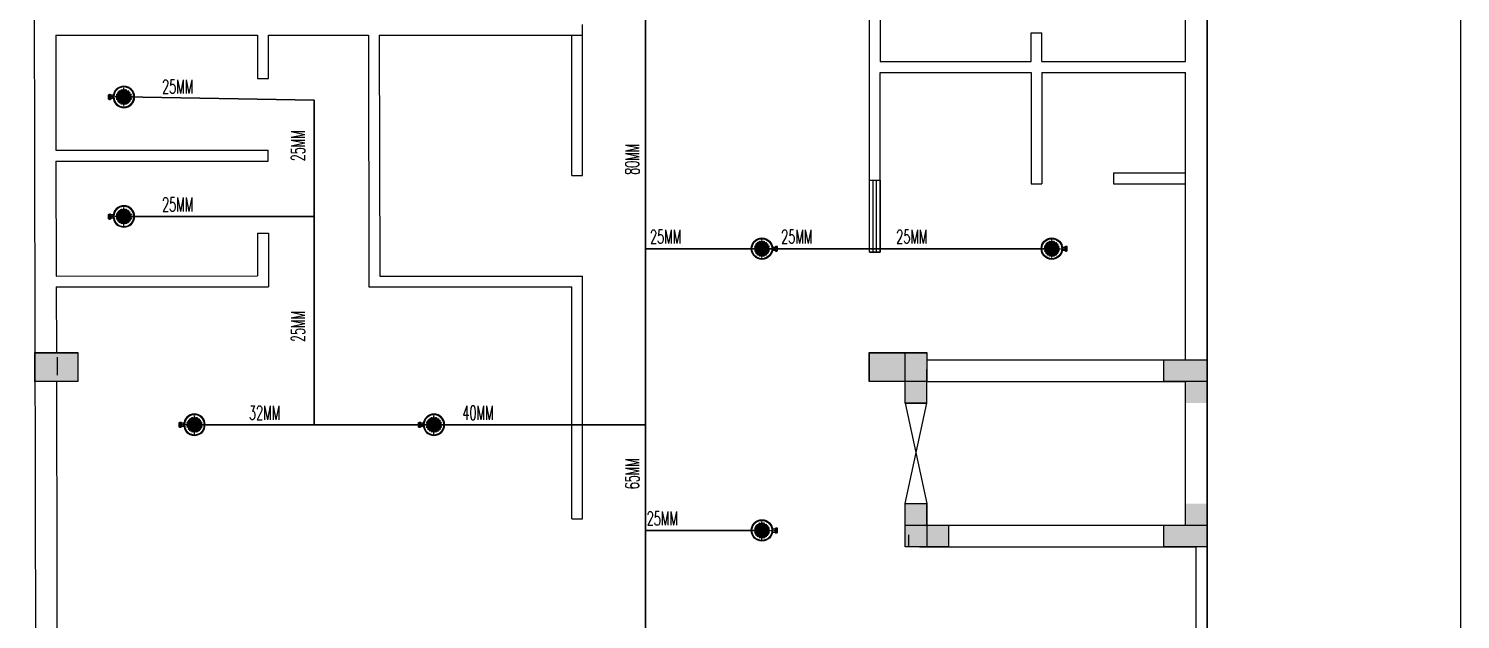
# Model space of a CAD drawing. Header units: inches. Extents: x 1162 to 4924, y 863 to 3182.
# Drawn here: x 2823 to 3421, y 1774 to 2021 of the extents above; entities that cross this region are included whole.
import ezdxf

# ---------------------------------------------------------------- set-up
doc = ezdxf.new("R2010")
doc.units = ezdxf.units.IN
doc.header["$MEASUREMENT"] = 0
doc.linetypes.add('CENTER', pattern=[2, 1.25, -0.25, 0.25, -0.25])
for name, color, linetype in [('6', 7, 'Continuous'), ('DIM', 5, 'Continuous'), ('FATTN', 241, 'Continuous'), ('FITTING-FF-VISION', 1, 'Continuous'), ('SPR-3', 2, 'Continuous')]:
    doc.layers.add(name, color=color, linetype=linetype)
doc.layers.add('FIRE PIPE 100 MM', color=10, linetype='Continuous', lineweight=30)
doc.styles.add('TXT2', font='romans.shx', dxfattribs={"width": 0.75, "height": 200})

# ---------------------------------------------------------------- blocks, each defined once
blk = doc.blocks.new('GR')
at = {"lineweight": -2, "ltscale": 0.5}
h = blk.add_hatch(color=6, dxfattribs=at)
h.dxf.hatch_style = 1
h.paths.add_polyline_path([(-1050867.19, -333559.29), (-1050849.19, -333559.29), (-1050849.19, -333571.29), (-1050867.19, -333571.29)])
h = blk.add_hatch(color=6, dxfattribs=at)
h.dxf.hatch_style = 1
h.paths.add_polyline_path([(-1050494.78, -333571.29), (-1050494.78, -333559.29), (-1050518.78, -333559.29), (-1050518.78, -333571.29)])
h = blk.add_hatch(color=256, dxfattribs=at)
h.dxf.hatch_style = 1
h.paths.add_polyline_path([(-1050494.78, -333562.29), (-1050503.78, -333562.29), (-1050503.78, -333580.29), (-1050494.78, -333580.29)])
h = blk.add_hatch(color=256, dxfattribs=at)
h.dxf.hatch_style = 1
h.paths.add_polyline_path([(-1050395.77, -333562.29), (-1050395.77, -333571.29), (-1050377.77, -333571.29), (-1050377.77, -333562.29)])
h = blk.add_hatch(color=256, dxfattribs=at)
h.dxf.hatch_style = 1
h.paths.add_polyline_path([(-1050386.77, -333580.29), (-1050377.77, -333580.29), (-1050377.77, -333562.29), (-1050386.77, -333562.29)])
h = blk.add_hatch(color=256, dxfattribs=at)
h.dxf.hatch_style = 1
h.paths.add_polyline_path([(-1050494.77, -333622.29), (-1050503.77, -333622.29), (-1050503.77, -333640.29), (-1050494.77, -333640.29)])
h = blk.add_hatch(color=256, dxfattribs=at)
h.dxf.hatch_style = 1
h.paths.add_polyline_path([(-1050377.77, -333622.29), (-1050386.77, -333622.29), (-1050386.77, -333640.29), (-1050377.77, -333640.29)])
h = blk.add_hatch(color=256, dxfattribs=at)
h.dxf.hatch_style = 1
h.paths.add_polyline_path([(-1050485.77, -333640.29), (-1050485.77, -333631.29), (-1050503.77, -333631.29), (-1050503.77, -333640.29)])
h = blk.add_hatch(color=256, dxfattribs=at)
h.dxf.hatch_style = 1
h.paths.add_polyline_path([(-1050377.77, -333640.29), (-1050377.77, -333631.29), (-1050395.77, -333631.29), (-1050395.77, -333640.29)])
for p, q in [((-1050857.9, -333561.19, -0.03), (-1050857.89, -333568.69, -0.03)), ((-1050494.77, -333580.29, -0.01), (-1050494.77, -333566.29, -0.01)), ((-1050503.77, -333580.29, -0.01), (-1050494.77, -333580.29, -0.01)), ((-1050503.77, -333630.79, -0.01), (-1050503.77, -333622.29, -0.01)), ((-1050503.77, -333622.29, -0.01), (-1050494.77, -333622.29, -0.01)), ((-1050494.77, -333631.29, -0.01), (-1050494.77, -333622.29, -0.01)), ((-1050502.28, -333640.29, -0.01), (-1050502.28, -333635.29, -0.01)), ((-1050497.78, -333640.29, -0.01), (-1050497.78, -333640.29, -0.01))]:
    blk.add_line(p, q, dxfattribs=at)
at = {"color": 6, "lineweight": -2, "ltscale": 0.5, "elevation": -0.01}
for points in [[(-1050867.19, -333559.29), (-1050849.19, -333559.29), (-1050849.19, -333571.29), (-1050867.19, -333571.29)], [(-1050494.78, -333559.29), (-1050494.78, -333571.29), (-1050518.78, -333571.29), (-1050518.78, -333559.29)]]:
    blk.add_lwpolyline(points, close=True, dxfattribs=at)
at = {"lineweight": -2, "ltscale": 0.5, "elevation": -0.01}
for points in [[(-1050377.77, -333562.29), (-1050377.77, -333571.29), (-1050395.77, -333571.29), (-1050395.77, -333562.29), (-1050377.77, -333562.29)], [(-1050494.77, -333640.29), (-1050503.77, -333640.29), (-1050503.77, -333622.29), (-1050494.77, -333622.29), (-1050494.77, -333640.29)], [(-1050503.77, -333640.29), (-1050503.77, -333631.29), (-1050485.77, -333631.29), (-1050485.77, -333640.29), (-1050503.77, -333640.29)], [(-1050395.77, -333640.29), (-1050395.77, -333631.29), (-1050377.77, -333631.29), (-1050377.77, -333640.29), (-1050395.77, -333640.29)]]:
    blk.add_lwpolyline(points, close=True, dxfattribs=at)
blk = doc.blocks.new('WEWEQEWEE')
at = {"layer": 'FATTN', "color": 1}
for p, q in [((-232117, 57486, 0), (-232120, 57480, 0)), ((-232120, 57475, 0), (-232120, 57480, 0)), ((-232120, 57480, 0), (-232110, 57480, 0)), ((-232120, 57475, 0), (-232120, 57470, 0)), ((-232117, 57464, 0), (-232120, 57470, 0)), ((-232110, 57470, 0), (-232120, 57470, 0)), ((-232076, 57486, 0), (-232117, 57486, 0)), ((-232117, 57464, 0), (-232076, 57464, 0)), ((-232110, 57486, 0), (-232110, 57464, 0)), ((-232110, 57483, 0), (-232105, 57483, 0)), ((-232110, 57467, 0), (-232105, 57467, 0)), ((-232105, 57486, 0), (-232105, 57464, 0)), ((-232088, 57486, 0), (-232088, 57464, 0)), ((-232083, 57483, 0), (-232088, 57483, 0)), ((-232083, 57467, 0), (-232088, 57467, 0)), ((-232083, 57486, 0), (-232083, 57464, 0)), ((-232074, 57480, 0), (-232083, 57480, 0)), ((-232083, 57470, 0), (-232074, 57470, 0)), ((-232076, 57486, 0), (-232074, 57480, 0)), ((-232076, 57464, 0), (-232074, 57470, 0)), ((-232074, 57475, 0), (-232074, 57480, 0)), ((-232074, 57475, 0), (-232074, 57470, 0))]:
    blk.add_line(p, q, dxfattribs=at)
at = {"layer": 'FATTN', "color": 8, "linetype": 'CENTER'}
for p, q in [((-232111, 57480, 0), (-232111, 57480, 0)), ((-232111, 57470, 0), (-232111, 57480, 0)), ((-232111, 57470, 0), (-232111, 57470, 0)), ((-232110, 57478, 0), (-232110, 57472, 0)), ((-232105, 57477, 0), (-232088, 57477, 0)), ((-232105, 57477, 0), (-232088, 57477, 0)), ((-232105, 57473, 0), (-232088, 57473, 0)), ((-232105, 57473, 0), (-232088, 57473, 0)), ((-232093, 57473, 0), (-232093, 57477, 0)), ((-232093, 57475, 0), (-232092, 57477, 0)), ((-232092, 57473, 0), (-232091, 57477, 0)), ((-232091, 57473, 0), (-232090, 57477, 0)), ((-232090, 57473, 0), (-232089, 57477, 0)), ((-232089, 57473, 0), (-232088, 57475, 0)), ((-232080, 57479, 0), (-232083, 57479, 0)), ((-232083, 57478, 0), (-232083, 57477, 0)), ((-232083, 57477, 0), (-232083, 57473, 0)), ((-232080, 57477, 0), (-232083, 57477, 0)), ((-232080, 57473, 0), (-232083, 57473, 0)), ((-232083, 57473, 0), (-232083, 57472, 0)), ((-232083, 57471, 0), (-232080, 57471, 0)), ((-232080, 57472, 0), (-232080, 57478, 0)), ((-232080, 57473, 0), (-232079, 57477, 0)), ((-232080, 57477, 0), (-232076, 57477, 0)), ((-232080, 57477, 0), (-232075, 57477, 0)), ((-232080, 57473, 0), (-232075, 57473, 0)), ((-232080, 57473, 0), (-232076, 57473, 0)), ((-232079, 57473, 0), (-232078, 57477, 0)), ((-232077, 57473, 0), (-232077, 57477, 0)), ((-232076, 57477, 0), (-232076, 57473, 0)), ((-232075, 57477, 0), (-232076, 57477, 0)), ((-232076, 57473, 0), (-232076, 57475, 0)), ((-232076, 57473, 0), (-232075, 57473, 0)), ((-232075, 57473, 0), (-232075, 57477, 0))]:
    blk.add_line(p, q, dxfattribs=at)
for centre, radius, start, end in [((-232106, 57475, 0), 7.42, 141.555, 218.4448), ((-232110, 57478, 0), 0.192, 179.9999, 269.9999), ((-232110, 57472, 0), 0.192, 89.9999, 179.9999), ((-232105, 57477, 0), 0.942, 359.9999, 89.9999), ((-232105, 57473, 0), 0.942, 269.9999, 359.9999), ((-232088, 57477, 0), 0.942, 89.9999, 179.9999), ((-232088, 57473, 0), 0.942, 179.9999, 269.9999), ((-232082, 57478, 0), 1.37, 138.7698, 221.2301), ((-232075, 57475, 0), 7.71, 162.9384, 197.0615), ((-232082, 57472, 0), 1.37, 138.7698, 221.2301), ((-232081, 57478, 0), 1.37, 318.7698, 41.2301), ((-232087, 57475, 0), 7.71, 342.9384, 17.0615), ((-232081, 57472, 0), 1.37, 318.7698, 41.2301)]:
    blk.add_arc(centre, radius, start, end, dxfattribs=at)
blk = doc.blocks.new('rerrtrrttrrrte')
at = {"layer": 'FITTING-FF-VISION', "ltscale": 5}
h = blk.add_hatch(color=2, dxfattribs=at)
edge = h.paths.add_edge_path()
edge.add_line((-57394, 147360), (-57375, 147365))
edge.add_ellipse((-57444, 147348), major_axis=(-50.2, 50.2), ratio=1, start_angle=238.3066, end_angle=247.6934)
edge.add_line((-57379, 147376), (-57397, 147368))
edge.add_ellipse((-57444, 147348), major_axis=(-36.3, 36.3), ratio=1, start_angle=247.6934, end_angle=256.3066)
edge.add_line((-57400, 147375), (-57383, 147385))
edge.add_ellipse((-57444, 147348), major_axis=(-50.2, 50.2), ratio=1, start_angle=256.3066, end_angle=265.6934)
edge.add_line((-57390, 147395), (-57405, 147382))
edge.add_ellipse((-57444, 147348), major_axis=(-36.3, 36.3), ratio=1, start_angle=265.6934, end_angle=274.3066)
edge.add_line((-57411, 147387), (-57398, 147402))
edge.add_ellipse((-57444, 147348), major_axis=(50.2, 50.2), ratio=1, start_angle=4.3066, end_angle=13.6934)
edge.add_line((-57407, 147409), (-57417, 147392))
edge.add_ellipse((-57444, 147348), major_axis=(36.3, 36.3), ratio=1, start_angle=13.6934, end_angle=22.3066)
edge.add_line((-57424, 147396), (-57417, 147414))
edge.add_ellipse((-57444, 147348), major_axis=(-50.2, 50.2), ratio=1, start_angle=-67.6934, end_angle=-58.3066)
edge.add_line((-57428, 147417), (-57432, 147398))
edge.add_ellipse((-57444, 147348), major_axis=(36.3, 36.3), ratio=1, start_angle=31.6934, end_angle=40.3066)
edge.add_line((-57440, 147400), (-57438, 147419))
edge.add_ellipse((-57444, 147348), major_axis=(50.2, 50.2), ratio=1, start_angle=40.3066, end_angle=49.6934)
edge.add_line((-57450, 147419), (-57448, 147400))
edge.add_ellipse((-57444, 147348), major_axis=(-36.3, 36.3), ratio=1, start_angle=-40.3066, end_angle=-31.6934)
edge.add_line((-57456, 147398), (-57460, 147417))
edge.add_ellipse((-57444, 147348), major_axis=(50.2, 50.2), ratio=1, start_angle=58.3066, end_angle=67.6934)
edge.add_line((-57472, 147414), (-57464, 147396))
edge.add_ellipse((-57444, 147348), major_axis=(-36.3, 36.3), ratio=1, start_angle=-22.3066, end_angle=-13.6934)
edge.add_line((-57471, 147392), (-57481, 147409))
edge.add_ellipse((-57444, 147348), major_axis=(-50.2, 50.2), ratio=1, start_angle=-13.6934, end_angle=-4.3066)
edge.add_line((-57490, 147402), (-57478, 147387))
edge.add_ellipse((-57444, 147348), major_axis=(-36.3, 36.3), ratio=1, start_angle=-4.3066, end_angle=4.3066)
edge.add_line((-57483, 147382), (-57498, 147395))
edge.add_ellipse((-57444, 147348), major_axis=(-50.2, 50.2), ratio=1, start_angle=4.3066, end_angle=13.6934)
edge.add_line((-57505, 147385), (-57488, 147375))
edge.add_ellipse((-57444, 147348), major_axis=(-36.3, 36.3), ratio=1, start_angle=13.6934, end_angle=22.3066)
edge.add_line((-57491, 147368), (-57510, 147376))
edge.add_ellipse((-57444, 147348), major_axis=(-50.2, 50.2), ratio=1, start_angle=22.3066, end_angle=31.6934)
edge.add_line((-57513, 147365), (-57494, 147360))
edge.add_ellipse((-57444, 147348), major_axis=(36.3, 36.3), ratio=1, start_angle=121.6934, end_angle=130.3066)
edge.add_line((-57495, 147353), (-57515, 147354))
edge.add_ellipse((-57444, 147348), major_axis=(50.2, 50.2), ratio=1, start_angle=130.3066, end_angle=135)
edge.add_ellipse((-57444, 147348), major_axis=(50.2, 50.2), ratio=1, start_angle=135, end_angle=139.6934)
edge.add_line((-57515, 147343), (-57495, 147344))
edge.add_ellipse((-57444, 147348), major_axis=(-36.3, 36.3), ratio=1, start_angle=49.6934, end_angle=58.3066)
edge.add_line((-57494, 147337), (-57513, 147332))
edge.add_ellipse((-57444, 147348), major_axis=(50.2, 50.2), ratio=1, start_angle=148.3066, end_angle=157.6934)
edge.add_line((-57510, 147321), (-57491, 147329))
edge.add_ellipse((-57444, 147348), major_axis=(36.3, 36.3), ratio=1, start_angle=157.6934, end_angle=166.3066)
edge.add_line((-57488, 147322), (-57505, 147311))
edge.add_ellipse((-57444, 147348), major_axis=(50.2, 50.2), ratio=1, start_angle=166.3066, end_angle=175.6934)
edge.add_line((-57498, 147302), (-57483, 147315))
edge.add_ellipse((-57444, 147348), major_axis=(36.3, 36.3), ratio=1, start_angle=175.6934, end_angle=184.3066)
edge.add_line((-57478, 147309), (-57490, 147294))
edge.add_ellipse((-57444, 147348), major_axis=(50.2, 50.2), ratio=1, start_angle=184.3066, end_angle=193.6934)
edge.add_line((-57481, 147288), (-57471, 147305))
edge.add_ellipse((-57444, 147348), major_axis=(36.3, 36.3), ratio=1, start_angle=193.6934, end_angle=202.3066)
edge.add_line((-57464, 147301), (-57472, 147283))
edge.add_ellipse((-57444, 147348), major_axis=(-50.2, 50.2), ratio=1, start_angle=112.3066, end_angle=121.6934)
edge.add_line((-57460, 147279), (-57456, 147298))
edge.add_ellipse((-57444, 147348), major_axis=(36.3, 36.3), ratio=1, start_angle=211.6934, end_angle=220.3066)
edge.add_line((-57448, 147297), (-57450, 147278))
edge.add_ellipse((-57444, 147348), major_axis=(-50.2, 50.2), ratio=1, start_angle=130.3066, end_angle=139.6934)
edge.add_line((-57438, 147278), (-57440, 147297))
edge.add_ellipse((-57444, 147348), major_axis=(-36.3, 36.3), ratio=1, start_angle=139.6934, end_angle=148.3066)
edge.add_line((-57432, 147298), (-57428, 147279))
edge.add_ellipse((-57444, 147348), major_axis=(50.2, 50.2), ratio=1, start_angle=238.3066, end_angle=247.6934)
edge.add_line((-57417, 147283), (-57424, 147301))
edge.add_ellipse((-57444, 147348), major_axis=(36.3, 36.3), ratio=1, start_angle=247.6934, end_angle=256.3066)
edge.add_line((-57417, 147305), (-57407, 147288))
edge.add_ellipse((-57444, 147348), major_axis=(-50.2, 50.2), ratio=1, start_angle=166.3066, end_angle=175.6934)
edge.add_line((-57398, 147294), (-57411, 147309))
edge.add_ellipse((-57444, 147348), major_axis=(36.3, 36.3), ratio=1, start_angle=265.6934, end_angle=274.3066)
edge.add_line((-57405, 147315), (-57390, 147302))
edge.add_ellipse((-57444, 147348), major_axis=(50.2, 50.2), ratio=1, start_angle=274.3066, end_angle=283.6934)
edge.add_line((-57383, 147311), (-57400, 147322))
edge.add_ellipse((-57444, 147348), major_axis=(36.3, 36.3), ratio=1, start_angle=283.6934, end_angle=292.3066)
edge.add_line((-57397, 147329), (-57379, 147321))
edge.add_ellipse((-57444, 147348), major_axis=(50.2, 50.2), ratio=1, start_angle=292.3066, end_angle=301.6934)
edge.add_line((-57375, 147332), (-57394, 147337))
edge.add_ellipse((-57444, 147348), major_axis=(-36.3, 36.3), ratio=1, start_angle=211.6934, end_angle=220.3066)
edge.add_line((-57393, 147344), (-57373, 147343))
edge.add_ellipse((-57444, 147348), major_axis=(50.2, 50.2), ratio=1, start_angle=310.3066, end_angle=315.0016)
edge.add_ellipse((-57444, 147348), major_axis=(-50.2, 50.2), ratio=1, start_angle=225.0016, end_angle=229.6934)
edge.add_line((-57373, 147354), (-57393, 147353))
edge.add_ellipse((-57444, 147348), major_axis=(-36.3, 36.3), ratio=1, start_angle=229.6934, end_angle=238.3066)
at = {"layer": 'FITTING-FF-VISION', "color": 2}
for p, q in [((-57495, 147353), (-57515, 147354)), ((-57495, 147344), (-57515, 147343)), ((-57494, 147360), (-57513, 147365)), ((-57494, 147337), (-57513, 147332)), ((-57491, 147368), (-57510, 147376)), ((-57491, 147329), (-57510, 147321)), ((-57488, 147375), (-57505, 147385)), ((-57488, 147322), (-57505, 147311)), ((-57483, 147382), (-57498, 147395)), ((-57483, 147315), (-57498, 147302)), ((-57478, 147387), (-57490, 147402)), ((-57471, 147392), (-57481, 147409)), ((-57464, 147396), (-57472, 147414)), ((-57456, 147398), (-57460, 147417)), ((-57448, 147400), (-57450, 147419)), ((-57440, 147400), (-57438, 147419)), ((-57432, 147398), (-57428, 147417)), ((-57424, 147396), (-57417, 147414)), ((-57417, 147392), (-57407, 147409)), ((-57411, 147387), (-57398, 147402)), ((-57405, 147382), (-57390, 147395)), ((-57405, 147315), (-57390, 147302)), ((-57400, 147375), (-57383, 147385)), ((-57400, 147322), (-57383, 147311)), ((-57397, 147368), (-57379, 147376)), ((-57397, 147329), (-57379, 147321)), ((-57394, 147360), (-57375, 147365)), ((-57394, 147337), (-57375, 147332)), ((-57393, 147353), (-57373, 147354)), ((-57393, 147344), (-57373, 147343)), ((-57478, 147309), (-57490, 147294)), ((-57471, 147305), (-57481, 147288)), ((-57464, 147301), (-57472, 147283)), ((-57456, 147298), (-57460, 147279)), ((-57448, 147297), (-57450, 147278)), ((-57440, 147297), (-57438, 147278)), ((-57432, 147298), (-57428, 147279)), ((-57424, 147301), (-57417, 147283)), ((-57417, 147305), (-57407, 147288)), ((-57411, 147309), (-57398, 147294))]:
    blk.add_line(p, q, dxfattribs=at)
for radius, start, end in [(71, 175.3066, 180), (71, 180, 184.6934), (71, 157.3066, 166.6934), (71, 193.3066, 202.6934), (71, 139.3066, 148.6934), (51.3, 166.6934, 175.3066), (51.3, 166.6934, 175.3066), (51.3, 184.6934, 193.3066), (51.3, 184.6934, 193.3066), (51.3, 148.6934, 157.3066), (51.3, 148.6934, 157.3066), (51.3, 202.6934, 211.3066), (51.3, 202.6934, 211.3066), (71, 121.3066, 130.6934), (51.3, 130.6934, 139.3066), (51.3, 130.6934, 139.3066), (51.3, 220.6934, 229.3066), (51.3, 220.6934, 229.3066), (71, 103.3066, 112.6934), (51.3, 112.6934, 121.3066), (51.3, 112.6934, 121.3066), (51.3, 94.6934, 103.3066), (51.3, 94.6934, 103.3066), (71, 85.3066, 94.6934), (51.3, 76.6934, 85.3066), (51.3, 76.6934, 85.3066), (71, 67.3066, 76.6934), (51.3, 58.6934, 67.3066), (51.3, 58.6934, 67.3066), (51.3, 40.6934, 49.3066), (51.3, 40.6934, 49.3066), (51.3, 310.6934, 319.3066), (51.3, 310.6934, 319.3066), (71, 49.3066, 58.6934), (51.3, 22.6934, 31.3066), (51.3, 22.6934, 31.3066), (51.3, 328.6934, 337.3066), (51.3, 328.6934, 337.3066), (51.3, 4.6934, 13.3066), (51.3, 4.6934, 13.3066), (51.3, 346.6934, 355.3066), (51.3, 346.6934, 355.3066), (71, 31.3066, 40.6934), (71, 13.3066, 22.6934), (71, 337.3066, 346.6934), (71, 0, 4.6934), (71, 355.3066, 0), (71, 211.3066, 220.6934), (71, 229.3066, 238.6934), (71, 247.3066, 256.6934), (51.3, 238.6934, 247.3066), (51.3, 238.6934, 247.3066), (51.3, 256.6934, 265.3066), (51.3, 256.6934, 265.3066), (71, 265.3066, 274.6934), (51.3, 274.6934, 283.3066), (51.3, 274.6934, 283.3066), (71, 283.3066, 292.6934), (51.3, 292.6934, 301.3066), (51.3, 292.6934, 301.3066), (71, 301.3066, 310.6934), (71, 319.3066, 328.6934)]:
    blk.add_arc((-57444, 147348), radius, start, end, dxfattribs=at)
at = {"layer": 'SPR-3', "color": 8, "linetype": 'CENTER'}
for p, q in [((-57444, 147450), (-57444, 147247)), ((-57343, 147348), (-57590, 147348))]:
    blk.add_line(p, q, dxfattribs=at)
at = {"layer": 'SPR-3', "color": 1}
for p, q in [((-57544, 147363), (-57568, 147363)), ((-57544, 147333), (-57568, 147333))]:
    blk.add_line(p, q, dxfattribs=at)
for radius in [101, 94.3]:
    blk.add_circle((-57444, 147348), radius, dxfattribs=at)
blk.add_arc((-57455, 147348), 90.5, 170.4585, 189.536, dxfattribs=at)
at = {"layer": 'DIM', "color": 3, "rotation": 270}
blk.add_blockref('WEWEQEWEE', (-115054, -84748, 0), dxfattribs=at)

msp = doc.modelspace()

# ---------------------------------------------------------------- hatches: boundary and pattern name
at = {"lineweight": -2, "ltscale": 0.5}
h = msp.add_hatch(color=6, dxfattribs=at)
h.dxf.hatch_style = 1
h.paths.add_polyline_path([(2825.61, 1885.56), (2843.61, 1885.56), (2843.61, 1873.56), (2825.61, 1873.56)])
h = msp.add_hatch(color=6, dxfattribs=at)
h.dxf.hatch_style = 1
h.paths.add_polyline_path([(3198.03, 1873.56), (3198.03, 1885.56), (3174.03, 1885.56), (3174.03, 1873.56)])
h = msp.add_hatch(color=256, dxfattribs=at)
h.dxf.hatch_style = 1
h.paths.add_polyline_path([(3198.03, 1882.56), (3189.03, 1882.56), (3189.03, 1864.56), (3198.03, 1864.56)])
h = msp.add_hatch(color=256, dxfattribs=at)
h.dxf.hatch_style = 1
h.paths.add_polyline_path([(3297.03, 1882.56), (3297.03, 1873.56), (3315.03, 1873.56), (3315.03, 1882.56)])
h = msp.add_hatch(color=256, dxfattribs=at)
h.dxf.hatch_style = 1
h.paths.add_polyline_path([(3306.03, 1864.56), (3315.03, 1864.56), (3315.03, 1882.56), (3306.03, 1882.56)])
h = msp.add_hatch(color=256, dxfattribs=at)
h.dxf.hatch_style = 1
h.paths.add_polyline_path([(3198.03, 1822.56), (3189.03, 1822.56), (3189.03, 1804.56), (3198.03, 1804.56)])
h = msp.add_hatch(color=256, dxfattribs=at)
h.dxf.hatch_style = 1
h.paths.add_polyline_path([(3315.03, 1822.56), (3306.03, 1822.56), (3306.03, 1804.56), (3315.03, 1804.56)])
h = msp.add_hatch(color=256, dxfattribs=at)
h.dxf.hatch_style = 1
h.paths.add_polyline_path([(3207.03, 1804.56), (3207.03, 1813.56), (3189.03, 1813.56), (3189.03, 1804.56)])
h = msp.add_hatch(color=256, dxfattribs=at)
h.dxf.hatch_style = 1
h.paths.add_polyline_path([(3315.03, 1804.56), (3315.03, 1813.56), (3297.03, 1813.56), (3297.03, 1804.56)])

# ---------------------------------------------------------------- linework, layer by layer
for p, q in [((2823.03, 3131.06, 0), (2826.22, 1584.06, 0)), ((3315.03, 935.06, 0), (3315.03, 3114.06, 0)), ((3315.03, 2396.06, 0), (3315.03, 935.06, 0)), ((3306.03, 2007.06, 0), (3306.03, 2291.06, 0)), ((3054.33, 2018.06, 0), (3054.33, 2022.56, 0)), ((2834.33, 2018.06, 0), (2918.61, 2018.06, 0)), ((2834.34, 2018.06, 0), (2834.43, 1970.06, 0)), ((2918.61, 2018.06, 0), (2918.61, 1999.99, 0)), ((2923.11, 2018.06, 0), (2964.92, 2018.06, 0)), ((2923.11, 1999.99, 0), (2923.11, 2018.06, 0)), ((2964.92, 2018.06, 0), (2965.13, 1913.06, 0)), ((2969.42, 2018.07, 0), (2969.62, 1917.56, 0)), ((2969.42, 2018.06, 0), (3028.83, 2018.06, 0)), ((3028.83, 2018.06, 0), (3054.33, 2018.06, 0)), ((3049.83, 1959.56, 0), (3049.83, 2018.06, 0)), ((3054.33, 1959.56, 0), (3054.33, 2018.06, 0)), ((3241.53, 2019.06, 0), (3246.03, 2019.06, 0)), ((3241.53, 2007.06, 0), (3241.53, 2019.06, 0)), ((3246.03, 2007.06, 0), (3246.03, 2019.06, 0)), ((3178.53, 2007.06, 0), (3241.53, 2007.06, 0)), ((3178.53, 2002.56, 0), (3241.53, 2002.56, 0)), ((3241.53, 2002.56, 0), (3241.53, 1956.06, 0)), ((3246.03, 2007.06, 0), (3306.03, 2007.06, 0)), ((3246.03, 2002.56, 0), (3306.03, 2002.56, 0)), ((3246.03, 2002.56, 0), (3246.03, 1956.06, 0)), ((3306.03, 1882.56, 0), (3306.03, 2002.56, 0)), ((2918.61, 1999.99, -0.01), (2923.11, 1999.99, -0.01)), ((2969.45, 2000.06, 0), (2969.46, 2000.06, 0)), ((2834.43, 1970.06, 0), (2923.01, 1970.06, 0)), ((2923.02, 1965.56, 0), (2923.01, 1970.06, 0)), ((2834.44, 1965.56, 0), (2834.54, 1917.56, 0)), ((2834.44, 1965.56, 0), (2923.02, 1965.56, 0)), ((3049.83, 1959.56, 0), (3054.33, 1959.56, 0)), ((3241.53, 1956.06, 0), (3246.03, 1956.06, 0)), ((3276.03, 1960.56, 0), (3306.03, 1960.56, 0)), ((3276.03, 1960.56, 0), (3276.03, 1956.06, 0)), ((3276.03, 1956.06, 0), (3306.03, 1956.06, 0)), ((2918.61, 1935.49, 0), (2923.11, 1935.49, 0)), ((2918.61, 1935.49, 0), (2918.61, 1917.67, 0)), ((2923.11, 1935.49, 0), (2923.11, 1913.06, 0)), ((2834.54, 1917.56, 0), (2918.61, 1917.67, 0)), ((2834.55, 1913.06, 0), (2834.61, 1885.56, 0)), ((2834.55, 1913.06, 0), (2923.11, 1913.06, 0)), ((2965.13, 1913.06, 0), (3049.83, 1913.06, 0)), ((2969.62, 1917.56, 0), (3054.33, 1917.56, 0)), ((2834.9, 1883.66, -0.02), (2834.92, 1876.16, -0.02)), ((3189.03, 1864.56, 0), (3189.03, 1885.56, 0)), ((3198.03, 1882.56, 0), (3310.53, 1882.56, 0)), ((3198.03, 1882.56, 0), (3315.03, 1882.56, 0)), ((3198.03, 1864.56, 0), (3198.03, 1878.56, 0)), ((2834.61, 1873.56, 0), (2834.79, 1794.56, 0)), ((3198.03, 1873.56, 0), (3306.03, 1873.56, 0)), ((3306.03, 1813.56, 0), (3306.03, 1873.56, 0)), ((3189.03, 1864.56, 0), (3198.03, 1864.56, 0)), ((3189.03, 1814.06, 0), (3189.03, 1822.56, 0)), ((3189.03, 1822.56, 0), (3198.03, 1822.56, 0)), ((3198.03, 1813.56, 0), (3198.03, 1822.56, 0)), ((3049.83, 1816.17, 0.01), (3054.33, 1816.17, 0.01)), ((3198.03, 1813.56, 0), (3306.03, 1813.56, 0)), ((3190.53, 1804.56, 0), (3190.53, 1809.56, 0)), ((3195.03, 1804.56, 0), (3310.53, 1804.56, 0)), ((3195.03, 1804.56, 0), (3195.03, 1804.56, 0)), ((3310.53, 1129.03, 0), (3310.53, 1804.56, 0)), ((2834.79, 1794.56, 0), (2834.9, 1742.06, 0))]:
    msp.add_line(p, q, dxfattribs=at)
at = {"color": 7, "lineweight": -2, "ltscale": 0.5}
for p, q in [((3174.03, 1927.56, 0), (3174.03, 2100.56, 0)), ((3178.53, 2100.56, 0), (3178.53, 2007.06, 0)), ((3178.53, 1927.56, 0), (3178.53, 2002.56, 0)), ((3174.03, 1927.56, 0), (3178.53, 1927.56, 0)), ((3049.83, 1816.17, 0), (3049.83, 1913.06, 0)), ((3054.33, 1816.17, 0.01), (3054.33, 1917.56, 0.01)), ((3174.03, 1885.56, 0), (3174.03, 1885.58, 0)), ((3174.03, 1885.56, 0), (3178.53, 1885.56, 0))]:
    msp.add_line(p, q, dxfattribs=at)
at = {"color": 5, "lineweight": -2, "ltscale": 0.5, "elevation": 0}
for points in [[(3174.03, 1927.56), (3174.03, 1957.56), (3178.53, 1957.56), (3178.53, 1927.56)], [(3175.62, 1927.56), (3175.62, 1957.56), (3176.93, 1957.56), (3176.93, 1927.56)]]:
    msp.add_lwpolyline(points, close=True, dxfattribs=at)
at = {"color": 6, "lineweight": -2, "ltscale": 0.5, "elevation": 0}
for points in [[(2825.61, 1885.56), (2843.61, 1885.56), (2843.61, 1873.56), (2825.61, 1873.56)], [(3198.03, 1885.56), (3198.03, 1873.56), (3174.03, 1873.56), (3174.03, 1885.56)]]:
    msp.add_lwpolyline(points, close=True, dxfattribs=at)
at = {"lineweight": -2, "ltscale": 0.5, "elevation": 0}
for points in [[(3315.03, 1882.56), (3315.03, 1873.56), (3297.03, 1873.56), (3297.03, 1882.56), (3315.03, 1882.56)], [(3198.03, 1804.56), (3189.03, 1804.56), (3189.03, 1822.56), (3198.03, 1822.56), (3198.03, 1804.56)], [(3189.03, 1804.56), (3189.03, 1813.56), (3207.03, 1813.56), (3207.03, 1804.56), (3189.03, 1804.56)], [(3297.03, 1804.56), (3297.03, 1813.56), (3315.03, 1813.56), (3315.03, 1804.56), (3297.03, 1804.56)]]:
    msp.add_lwpolyline(points, close=True, dxfattribs=at)
at = {"color": 5, "lineweight": -2, "ltscale": 0.5, "elevation": 0}
for points in [[(3189.03, 1864.56), (3198.03, 1822.56)], [(3189.03, 1822.56), (3198.03, 1864.56)]]:
    msp.add_lwpolyline(points, dxfattribs=at)
at = {"layer": '6', "color": 6, "lineweight": -2, "ltscale": 0.5}
msp.add_line((3420.79, 3181.71), (3420.79, 863.46), dxfattribs=at)
at = {"layer": 'FIRE PIPE 100 MM', "ltscale": 0.5}
for p, q in [((3080.54, 2221.4, 0), (3080.54, 1222.92, 0)), ((2942.27, 1990.9, 0), (2862.78, 1992.31, 0)), ((2942.27, 1855.46, 0), (2942.27, 1990.9, 0)), ((2862.78, 1942.4, 0), (2942.27, 1942.4, 0)), ((3124.7, 1928.96, 0), (3080.54, 1928.96, 0)), ((3250.22, 1928.96, 0), (3124.7, 1928.96, 0)), ((2892.27, 1855.46, 0), (3080.54, 1855.46, 0)), ((3129.18, 1811.36, 0), (3080.54, 1811.36, 0))]:
    msp.add_line(p, q, dxfattribs=at)

# ---------------------------------------------------------------- block references
at = {"color": 5, "lineweight": -2}
msp.add_blockref('GR', (1053692.8, 335444.87, 0.01), dxfattribs=at)
at = {"layer": 'DIM', "color": 3, "yscale": 0.0442292488591647, "zscale": 0.0442292488591647, "rotation": 180}
for p, xscale in [((5403.49, 8509.41, 0), -0.0442292488591647), ((5403.49, 8459.51, 0), -0.0442292488591647), ((588.47, 8446.06, 0), 0.0442292488591647), ((709.51, 8446.06, 0), 0.0442292488591647), ((5432.98, 8372.56, 0), -0.0442292488591647), ((5532.95, 8372.56, 0), -0.0442292488591647), ((588.47, 8328.46, 0), 0.0442292488591647)]:
    msp.add_blockref('rerrtrrttrrrte', p, dxfattribs=dict(at, xscale=xscale))

# ---------------------------------------------------------------- texts
at = {"layer": 'FIRE PIPE 100 MM', "ltscale": 0.5, "extrusion": (3.71014e-14, 0.001905, 0.999998), "style": 'TXT2', "width": 0.6}
for s, p in [('25MM', (2878.74, 1993.75, 3.8)), ('25MM', (2878.74, 1944.54, 3.71)), ('25MM', (3082.46, 1931.1, 3.68)), ('25MM', (3137.22, 1931.1, 3.69)), ('25MM', (3185.26, 1931.1, 3.69)), ('32MM', (2915.01, 1857.6, 3.54)), ('40MM', (3004.12, 1857.6, 3.54)), ('25MM', (3081.08, 1813.5, 3.46))]:
    msp.add_text(s, height=5.749, rotation=359.99952, dxfattribs=at).set_placement(p)
at = {"layer": 'FIRE PIPE 100 MM', "ltscale": 0.5, "extrusion": (-0.001905, 3.71015e-14, 0.999998), "style": 'TXT2', "width": 0.6}
for p in [(2938.37, 1965.44, -5.59), (2938.37, 1890.01, -5.59)]:
    msp.add_text('25MM', height=5.749, rotation=89.99952, dxfattribs=at).set_placement(p)
at = {"layer": 'FIRE PIPE 100 MM', "ltscale": 0.5, "extrusion": (-0.001905, 3.7101e-14, 0.999998), "style": 'TXT2', "width": 0.6}
for s, p in [('80MM', (3077.9, 1959.79, -5.86)), ('65MM', (3077.9, 1828.54, -5.86))]:
    msp.add_text(s, height=5.749, rotation=89.99952, dxfattribs=at).set_placement(p)

doc.saveas('drawing.dxf')
